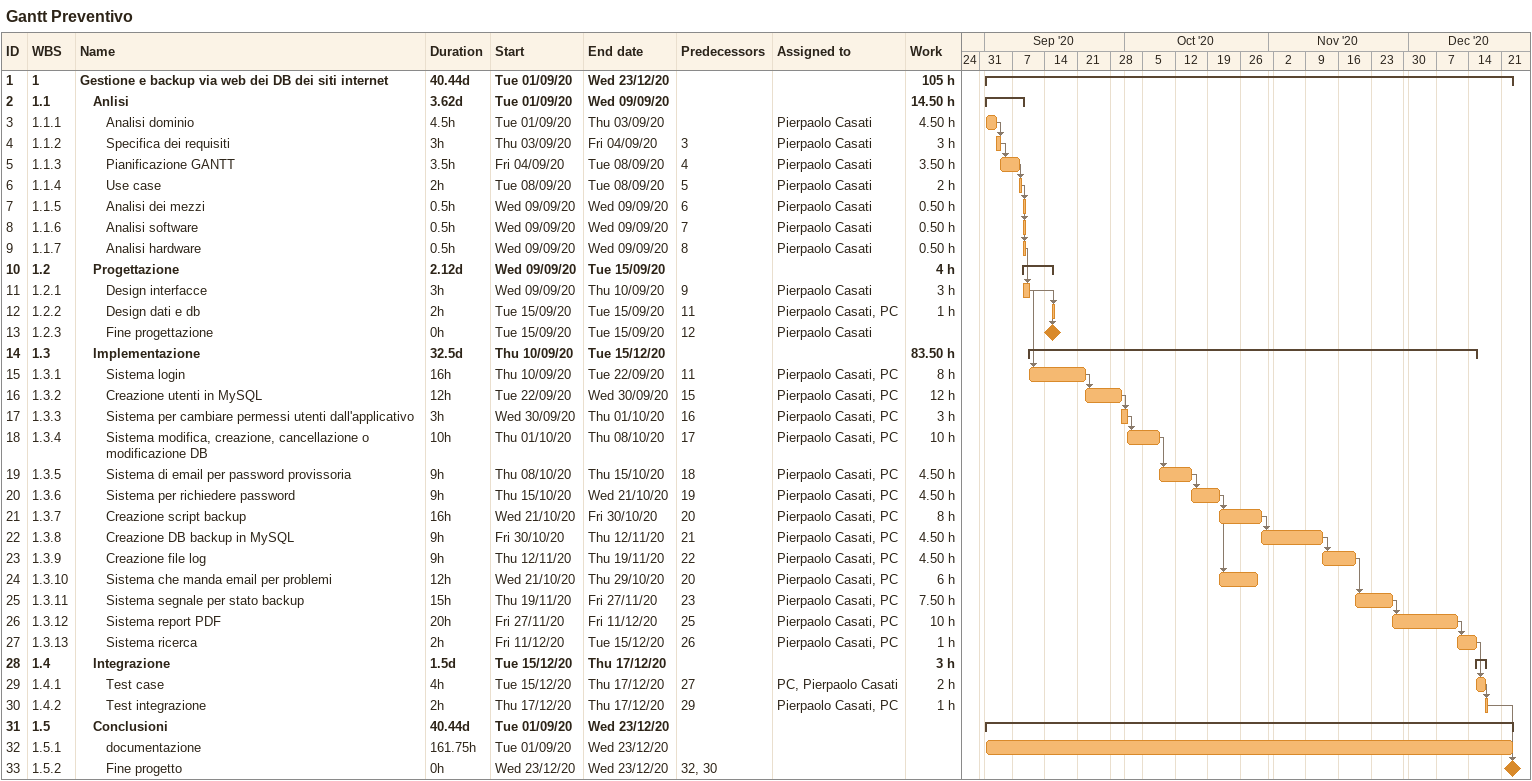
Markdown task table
Gantt Preventivo

| ID | WBS | Task | Duration | Start | Finish | Predecessors | Resources | Work (h) |
|---|---|---|---|---|---|---|---|---|
| 1 | 1 | **Gestione e backup via web dei DB dei siti internet** | 40.44d | 2020-09-01 | 2020-12-23 |  |  | 105 |
| 2 | 1.1 | **Anlisi** | 3.62d | 2020-09-01 | 2020-09-09 |  |  | 14.50 |
| 3 | 1.1.1 | Analisi dominio | 4.5h | 2020-09-01 | 2020-09-03 |  | Pierpaolo Casati | 4.50 |
| 4 | 1.1.2 | Specifica dei requisiti | 3h | 2020-09-03 | 2020-09-04 | 3 | Pierpaolo Casati | 3 |
| 5 | 1.1.3 | Pianificazione GANTT | 3.5h | 2020-09-04 | 2020-09-08 | 4 | Pierpaolo Casati | 3.50 |
| 6 | 1.1.4 | Use case | 2h | 2020-09-08 | 2020-09-08 | 5 | Pierpaolo Casati | 2 |
| 7 | 1.1.5 | Analisi dei mezzi | 0.5h | 2020-09-09 | 2020-09-09 | 6 | Pierpaolo Casati | 0.50 |
| 8 | 1.1.6 | Analisi software | 0.5h | 2020-09-09 | 2020-09-09 | 7 | Pierpaolo Casati | 0.50 |
| 9 | 1.1.7 | Analisi hardware | 0.5h | 2020-09-09 | 2020-09-09 | 8 | Pierpaolo Casati | 0.50 |
| 10 | 1.2 | **Progettazione** | 2.12d | 2020-09-09 | 2020-09-15 |  |  | 4 |
| 11 | 1.2.1 | Design interfacce | 3h | 2020-09-09 | 2020-09-10 | 9 | Pierpaolo Casati | 3 |
| 12 | 1.2.2 | Design dati e db | 2h | 2020-09-15 | 2020-09-15 | 11 | Pierpaolo Casati, PC | 1 |
| 13 | 1.2.3 | Fine progettazione | 0h | 2020-09-15 | 2020-09-15 | 12 | Pierpaolo Casati |  |
| 14 | 1.3 | **Implementazione** | 32.5d | 2020-09-10 | 2020-12-15 |  |  | 83.50 |
| 15 | 1.3.1 | Sistema login | 16h | 2020-09-10 | 2020-09-22 | 11 | Pierpaolo Casati, PC | 8 |
| 16 | 1.3.2 | Creazione utenti in MySQL | 12h | 2020-09-22 | 2020-09-30 | 15 | Pierpaolo Casati, PC | 12 |
| 17 | 1.3.3 | Sistema per cambiare permessi utenti dall'applicativo | 3h | 2020-09-30 | 2020-10-01 | 16 | Pierpaolo Casati, PC | 3 |
| 18 | 1.3.4 | Sistema modifica, creazione, cancellazione o modificazione DB | 10h | 2020-10-01 | 2020-10-08 | 17 | Pierpaolo Casati, PC | 10 |
| 19 | 1.3.5 | Sistema di email per password provissoria | 9h | 2020-10-08 | 2020-10-15 | 18 | Pierpaolo Casati, PC | 4.50 |
| 20 | 1.3.6 | Sistema per richiedere password | 9h | 2020-10-15 | 2020-10-21 | 19 | Pierpaolo Casati, PC | 4.50 |
| 21 | 1.3.7 | Creazione script backup | 16h | 2020-10-21 | 2020-10-30 | 20 | Pierpaolo Casati, PC | 8 |
| 22 | 1.3.8 | Creazione DB backup in MySQL | 9h | 2020-10-30 | 2020-11-12 | 21 | Pierpaolo Casati, PC | 4.50 |
| 23 | 1.3.9 | Creazione file log | 9h | 2020-11-12 | 2020-11-19 | 22 | Pierpaolo Casati, PC | 4.50 |
| 24 | 1.3.10 | Sistema che manda email per problemi | 12h | 2020-10-21 | 2020-10-29 | 20 | Pierpaolo Casati, PC | 6 |
| 25 | 1.3.11 | Sistema segnale per stato backup | 15h | 2020-11-19 | 2020-11-27 | 23 | Pierpaolo Casati, PC | 7.50 |
| 26 | 1.3.12 | Sistema report PDF | 20h | 2020-11-27 | 2020-12-11 | 25 | Pierpaolo Casati, PC | 10 |
| 27 | 1.3.13 | Sistema ricerca | 2h | 2020-12-11 | 2020-12-15 | 26 | Pierpaolo Casati, PC | 1 |
| 28 | 1.4 | **Integrazione** | 1.5d | 2020-12-15 | 2020-12-17 |  |  | 3 |
| 29 | 1.4.1 | Test case | 4h | 2020-12-15 | 2020-12-17 | 27 | PC, Pierpaolo Casati | 2 |
| 30 | 1.4.2 | Test integrazione | 2h | 2020-12-17 | 2020-12-17 | 29 | Pierpaolo Casati, PC | 1 |
| 31 | 1.5 | **Conclusioni** | 40.44d | 2020-09-01 | 2020-12-23 |  |  |  |
| 32 | 1.5.1 | documentazione | 161.75h | 2020-09-01 | 2020-12-23 |  |  |  |
| 33 | 1.5.2 | Fine progetto | 0h | 2020-12-23 | 2020-12-23 | 32, 30 |  |  |
